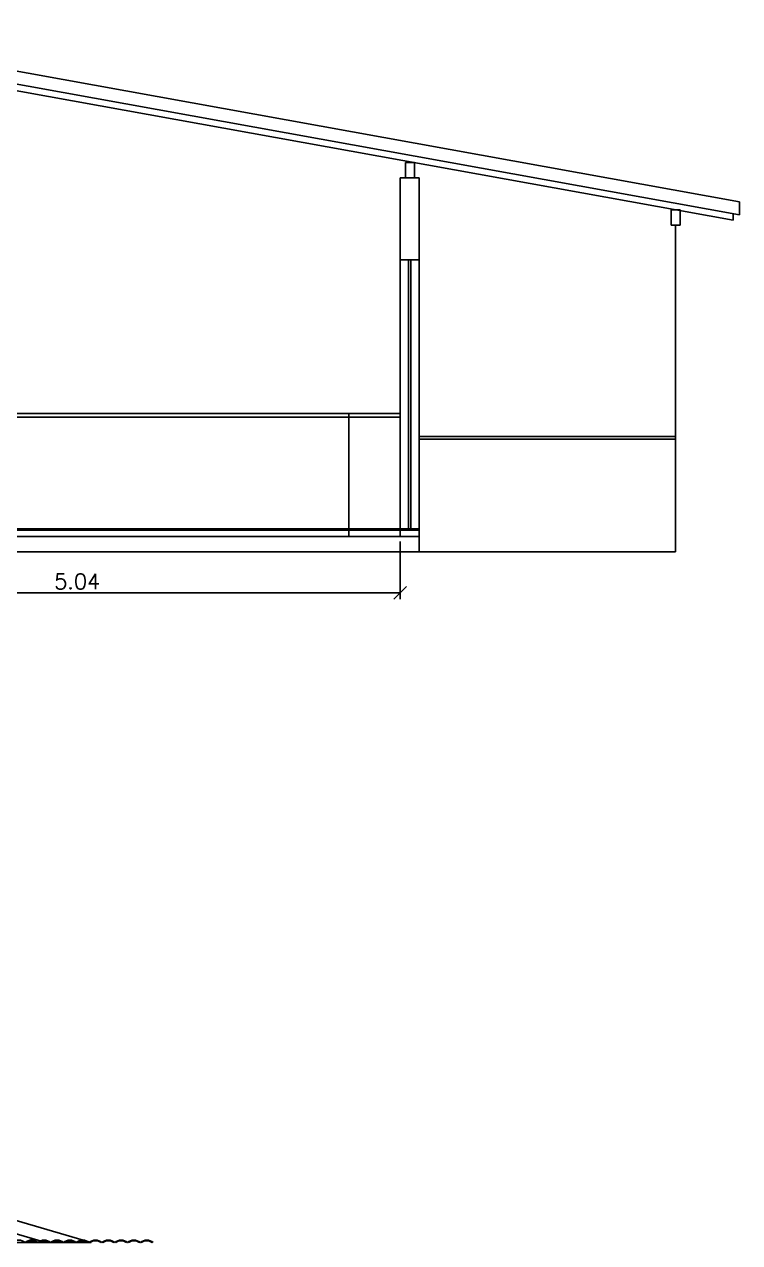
# Model space of a CAD drawing. Header units: metres. Extents: x 433 to 682, y 535 to 584.
# Drawn here: x 580.09 to 585.68, y 566.65 to 576.16 of the extents above; entities that cross this region are included whole.
import ezdxf

# ---------------------------------------------------------------- set-up
doc = ezdxf.new("R2010")
doc.units = ezdxf.units.M
doc.linetypes.add('ACAD_ISO02W100', pattern=[15, 12, -3])
for name, color, linetype in [('ARQ-COTAS', 30, 'Continuous'), ('ARQ-ESQ-01', 1, 'ACAD_ISO02W100'), ('ARQ-TEXTO4', 4, 'Continuous'), ('ARQ_ALVENARIA', 4, 'Continuous')]:
    doc.layers.add(name, color=color, linetype=linetype)
doc.styles.add('ROMANS', font='romans.shx')
doc.dimstyles.new('1-100', dxfattribs={"dimtxt": 0.12, "dimasz": 0.1, "dimexe": 0.05, "dimexo": 0.1, "dimgap": 0.03, "dimtad": 1, "dimzin": 5, "dimdsep": 46, "dimtxsty": 'ROMANS', "dimblk": 'OBLIQUE', "dimcen": 0, "dimclrd": 256, "dimclre": 256, "dimclrt": 2, "dimadec": 0, "dimazin": 0, "dimtfac": 1, "dimtofl": 0, "dimtmove": 2, "dimatfit": 3, "dimfxl": 0.04, "dimtolj": 1, "dimtzin": 1, "dimarcsym": 0})

# ---------------------------------------------------------------- blocks, each defined once
blk = doc.blocks.new('_Oblique')
at = {"color": 0, "linetype": 'ByBlock', "lineweight": -2}
blk.add_line((-0.5, -0.5), (0.5, 0.5), dxfattribs=at)
blk = doc.blocks.new('*D64')
at = {"layer": 'ARQ-COTAS', "lineweight": -2, "transparency": 16777216}
for p, q in [((577.9852, 572.1116), (577.9852, 571.6713)), ((583.0252, 572.1216), (583.0252, 571.6713)), ((577.9852, 571.7213), (583.0252, 571.7213))]:
    blk.add_line(p, q, dxfattribs=at)
at = {"layer": 'DEFPOINTS', "color": 0, "transparency": 16777216}
for p in [(577.9852, 572.2116), (583.0252, 572.2216), (583.0252, 571.7213)]:
    blk.add_point(p, dxfattribs=at)
at = {"layer": 'ARQ-COTAS', "lineweight": -2, "transparency": 16777216, "xscale": 0.1, "yscale": 0.1, "zscale": 0.1, "rotation": 180}
blk.add_blockref('_Oblique', (577.9852, 571.7213), dxfattribs=at)
at = {"layer": 'ARQ-COTAS', "lineweight": -2, "transparency": 16777216, "xscale": 0.1, "yscale": 0.1, "zscale": 0.1}
blk.add_blockref('_Oblique', (583.0252, 571.7213), dxfattribs=at)
at = {"layer": 'ARQ-COTAS', "color": 2, "transparency": 16777216, "insert": (580.5052, 571.8113), "char_height": 0.12, "attachment_point": 5, "style": 'ROMANS'}
blk.add_mtext('\\A1;5.04', dxfattribs=at)

msp = doc.modelspace()

# ---------------------------------------------------------------- linework, layer by layer
at = {"layer": 'ARQ-ESQ-01'}
for p, q in [((583.0902, 574.3216), (583.0902, 572.2216)), ((583.1102, 574.3216), (583.1102, 572.2216))]:
    msp.add_line(p, q, dxfattribs=at)
at = {"layer": 'ARQ-TEXTO4'}
for p, q in [((583.0675, 575.0814), (583.0675, 574.9614)), ((583.1375, 575.0814), (583.0675, 575.0814)), ((583.1375, 575.0814), (583.1375, 574.9614)), ((583.1375, 574.9614), (583.0675, 574.9614)), ((585.1402, 574.7116), (585.1402, 574.5916)), ((585.2102, 574.7116), (585.1402, 574.7116)), ((585.2102, 574.7116), (585.2102, 574.5916)), ((585.2102, 574.5916), (585.1402, 574.5916))]:
    msp.add_line(p, q, dxfattribs=at)
at = {"layer": 'ARQ_ALVENARIA'}
for p, q in [((578.0118, 576.1584), (585.6752, 574.7737)), ((577.9852, 576.0108), (585.6252, 574.6303)), ((577.9941, 576.06), (585.6752, 574.6721)), ((583.0252, 574.9595), (583.0252, 572.1616)), ((583.0252, 574.9595), (583.1752, 574.9595)), ((583.1752, 574.9595), (583.1752, 572.0416)), ((585.6752, 574.7737), (585.6752, 574.6721)), ((583.1752, 572.2216), (583.1752, 574.6916)), ((585.6252, 574.6811), (585.6252, 574.6303)), ((585.1752, 574.5916), (585.1752, 572.0416)), ((583.1752, 574.3216), (583.0252, 574.3216)), ((583.0252, 573.1216), (579.4852, 573.1216)), ((582.6252, 573.1216), (582.6252, 572.1616)), ((583.0252, 573.0916), (579.4852, 573.0916)), ((585.1752, 572.9416), (583.1752, 572.9416)), ((585.1752, 572.9216), (583.1752, 572.9216)), ((583.1752, 572.2216), (577.9852, 572.2216)), ((583.1752, 572.2116), (577.9852, 572.2116)), ((583.1752, 572.1616), (577.9852, 572.1616)), ((585.1752, 572.0416), (577.9852, 572.0416)), ((580.6141, 566.6508), (571.4555, 569.3449)), ((580.2598, 566.6508), (577.4855, 567.4669)), ((580.1455, 566.6508), (580.1455, 566.6844)), ((571.6055, 566.6508), (580.6141, 566.6508))]:
    msp.add_line(p, q, dxfattribs=at)
for centre, radius, start, end in [((580.0479, 566.5983), 0.0725, 46.39718, 133.60282), ((580.1479, 566.5983), 0.0725, 46.39718, 133.60282), ((580.1479, 566.5983), 0.0675, 51.05756, 128.94244), ((580.2479, 566.5983), 0.0725, 46.39718, 133.60282), ((580.2479, 566.5983), 0.0675, 51.05756, 128.94244), ((580.3479, 566.5983), 0.0725, 46.39718, 133.60282), ((580.3479, 566.5983), 0.0675, 51.05756, 128.94244), ((580.4479, 566.5983), 0.0725, 46.39718, 133.60282), ((580.4479, 566.5983), 0.0675, 51.05756, 128.94244), ((580.5479, 566.5983), 0.0725, 46.39718, 133.60282), ((580.5479, 566.5983), 0.0675, 51.05756, 128.94244), ((580.6479, 566.5983), 0.0725, 46.39718, 133.60282), ((580.6479, 566.5983), 0.0675, 51.05756, 128.94244), ((580.7479, 566.5983), 0.0725, 46.39718, 133.60282), ((580.7479, 566.5983), 0.0675, 51.05756, 128.94244), ((580.8479, 566.5983), 0.0725, 46.39718, 133.60282), ((580.8479, 566.5983), 0.0675, 51.05756, 128.94244), ((580.9479, 566.5983), 0.0725, 46.39718, 133.60282), ((580.9479, 566.5983), 0.0675, 51.05756, 128.94244), ((581.0479, 566.5983), 0.0725, 46.39718, 133.60282), ((581.0479, 566.5983), 0.0675, 51.05756, 128.94244)]:
    msp.add_arc(centre, radius, start, end, dxfattribs=at)

# ---------------------------------------------------------------- dimensions: what is measured, and where the dimension line sits
at = {"layer": 'ARQ-COTAS'}
dim = msp.add_linear_dim(base=(583.0252, 571.7213), p1=(577.9852, 572.2116), p2=(583.0252, 572.2216), dimstyle='1-100', dxfattribs=at)
dim.commit()
dim.dimension.update_dxf_attribs({"geometry": '*D64', "text_midpoint": (580.5052, 571.8113)})

doc.saveas('drawing.dxf')
